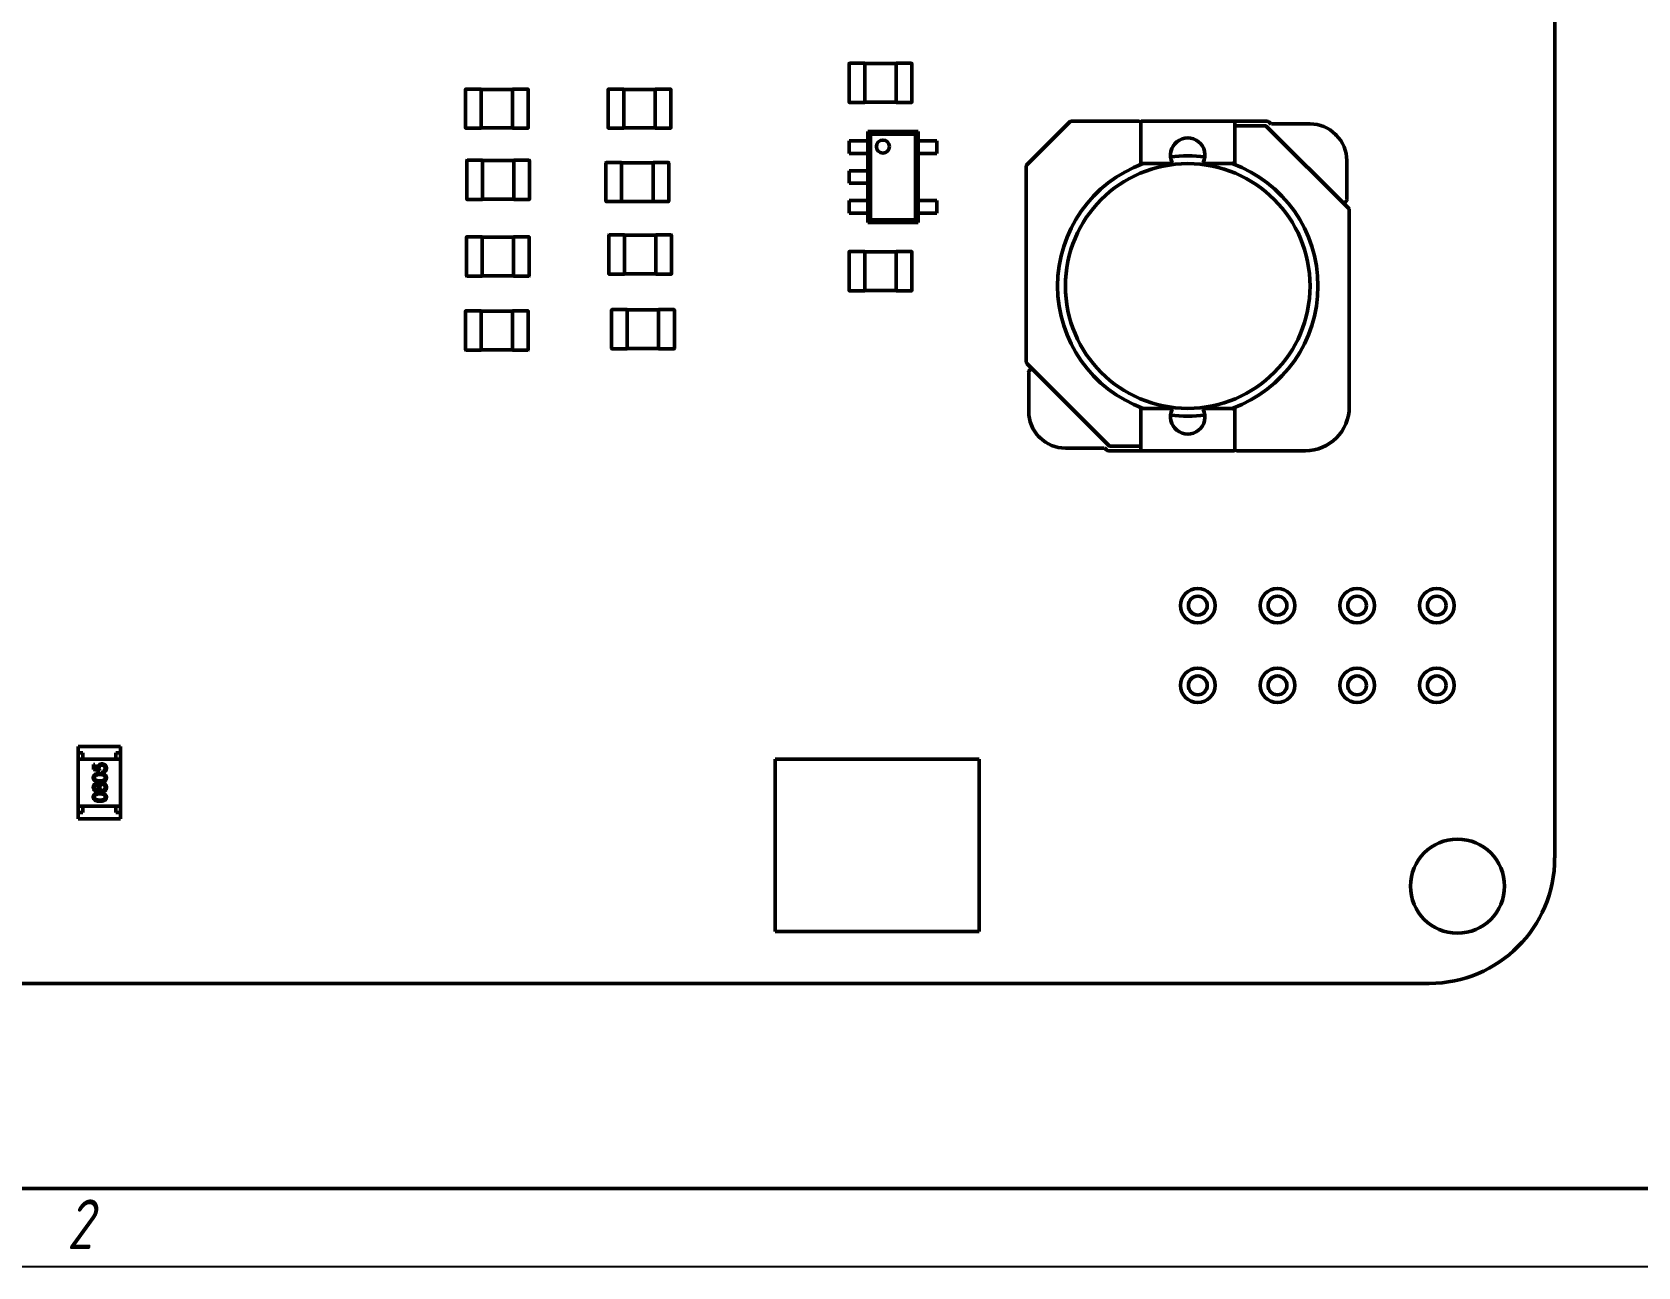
# Model space of a CAD drawing. Header units: millimetres. Extents: x -309 to 752, y -52 to 188.
# Drawn here: x 51.4 to 102.6, y 0 to 39.4 of the extents above; entities that cross this region are included whole.
import ezdxf

# ---------------------------------------------------------------- set-up
doc = ezdxf.new("R2010")
doc.units = ezdxf.units.MM
doc.header["$LTSCALE"] = 0.5
doc.layers.add('Видимый контур (ГОСТ)', color=7, linetype='Continuous', lineweight=50)
doc.layers.add('Кромка (ГОСТ)', color=7, linetype='Continuous', lineweight=50)
doc.styles.add('Альтернативный текст (ГОСТ)', font='', dxfattribs={"width": 0.8})
doc.styles.get('Альтернативный текст (ГОСТ)').set_extended_font_data('Arial', italic=True)

# ---------------------------------------------------------------- blocks, each defined once
blk = doc.blocks.new('Рамки ГОСТ - Рамка')
at = {"layer": 'Кромка (ГОСТ)'}
blk.add_line((20, 5), (415, 5), dxfattribs=at)
at = {"layer": 'Кромка (ГОСТ)', "lineweight": 25}
blk.add_line((420, 0), (0, 0), dxfattribs=at)
at = {"layer": 'Кромка (ГОСТ)', "insert": (104.99, 4.3), "char_height": 3.17, "width": 5.2328, "attachment_point": 1, "style": 'Альтернативный текст (ГОСТ)'}
blk.add_mtext('\\fGOST Common|b0|i1;\\H3.1700;2', dxfattribs=at)

msp = doc.modelspace()

# ---------------------------------------------------------------- linework, layer by layer
at = {"layer": 'Видимый контур (ГОСТ)'}
for p, q in [((99.936, 13.033), (99.936, 52.633)), ((77.436, 38.348), (77.436, 37.118)), ((77.936, 38.358), (77.446, 38.358)), ((77.936, 38.358), (77.936, 38.348)), ((78.936, 38.348), (77.936, 38.348)), ((77.936, 38.348), (77.936, 37.118)), ((78.936, 38.358), (79.426, 38.358)), ((78.936, 38.358), (78.936, 38.348)), ((78.936, 38.348), (78.936, 37.118)), ((79.436, 38.348), (79.436, 37.118)), ((65.206, 37.528), (65.206, 36.298)), ((65.706, 37.538), (65.216, 37.538)), ((65.706, 37.538), (65.706, 37.528)), ((66.706, 37.528), (65.706, 37.528)), ((65.706, 37.528), (65.706, 36.298)), ((66.706, 37.538), (67.196, 37.538)), ((66.706, 37.538), (66.706, 37.528)), ((66.706, 37.528), (66.706, 36.298)), ((67.206, 37.528), (67.206, 36.298)), ((69.756, 37.528), (69.756, 36.298)), ((70.256, 37.538), (69.766, 37.538)), ((70.256, 37.538), (70.256, 37.528)), ((71.256, 37.528), (70.256, 37.528)), ((70.256, 37.528), (70.256, 36.298)), ((71.256, 37.538), (71.746, 37.538)), ((71.256, 37.538), (71.256, 37.528)), ((71.256, 37.528), (71.256, 36.298)), ((71.756, 37.528), (71.756, 36.298)), ((77.446, 37.108), (77.936, 37.108)), ((78.936, 37.118), (77.936, 37.118)), ((77.936, 37.118), (77.936, 37.108)), ((78.936, 37.118), (78.936, 37.108)), ((79.426, 37.108), (78.936, 37.108)), ((83.101, 35.125), (84.471, 36.495)), ((84.507, 36.51), (86.686, 36.51)), ((86.736, 36.5), (86.736, 36.41)), ((86.736, 35.26), (86.736, 36.41)), ((86.746, 36.51), (89.726, 36.51)), ((89.726, 36.51), (90.757, 36.51)), ((89.736, 36.41), (89.736, 36.5)), ((89.736, 36.41), (89.736, 35.26)), ((89.736, 36.36), (89.786, 36.36)), ((89.786, 36.36), (90.715, 36.36)), ((90.736, 36.36), (90.715, 36.36)), ((90.751, 36.345), (90.736, 36.36)), ((90.827, 36.481), (90.892, 36.416)), ((90.892, 36.416), (90.903, 36.428)), ((90.903, 36.428), (92.138, 36.428)), ((65.216, 36.288), (65.706, 36.288)), ((66.706, 36.298), (65.706, 36.298)), ((65.706, 36.298), (65.706, 36.288)), ((66.706, 36.298), (66.706, 36.288)), ((67.196, 36.288), (66.706, 36.288)), ((69.766, 36.288), (70.256, 36.288)), ((71.256, 36.298), (70.256, 36.298)), ((70.256, 36.298), (70.256, 36.288)), ((71.256, 36.298), (71.256, 36.288)), ((71.746, 36.288), (71.256, 36.288)), ((77.645, 35.883), (77.436, 35.883)), ((77.436, 35.483), (77.436, 35.883)), ((77.736, 35.883), (77.645, 35.883)), ((77.742, 35.883), (77.736, 35.883)), ((77.992, 35.883), (77.742, 35.883)), ((78.036, 35.883), (77.992, 35.883)), ((78.036, 35.883), (78.036, 36.183)), ((78.036, 36.183), (79.636, 36.183)), ((78.036, 36.183), (78.117, 36.102)), ((78.036, 35.883), (78.036, 35.483)), ((79.555, 36.102), (78.117, 36.102)), ((78.117, 36.102), (78.117, 33.364)), ((79.636, 36.183), (79.555, 36.102)), ((79.555, 33.364), (79.555, 36.102)), ((79.636, 36.183), (79.636, 35.883)), ((79.636, 35.883), (79.636, 35.483)), ((79.679, 35.883), (79.636, 35.883)), ((79.929, 35.883), (79.679, 35.883)), ((79.936, 35.883), (79.929, 35.883)), ((80.027, 35.883), (79.936, 35.883)), ((80.236, 35.883), (80.027, 35.883)), ((80.236, 35.483), (80.236, 35.883)), ((90.751, 36.345), (93.371, 33.725)), ((92.951, 36.091), (92.97, 36.072)), ((77.645, 35.483), (77.436, 35.483)), ((77.736, 35.483), (77.645, 35.483)), ((77.742, 35.483), (77.736, 35.483)), ((77.992, 35.483), (77.742, 35.483)), ((78.036, 35.483), (77.992, 35.483)), ((78.036, 34.933), (78.036, 35.483)), ((79.636, 35.483), (79.636, 33.983)), ((79.679, 35.483), (79.636, 35.483)), ((79.929, 35.483), (79.679, 35.483)), ((79.936, 35.483), (79.929, 35.483)), ((80.027, 35.483), (79.936, 35.483)), ((80.236, 35.483), (80.027, 35.483)), ((65.246, 35.258), (65.246, 34.028)), ((65.746, 35.268), (65.256, 35.268)), ((65.746, 35.268), (65.746, 35.258)), ((66.746, 35.258), (65.746, 35.258)), ((65.746, 35.258), (65.746, 34.028)), ((66.746, 35.268), (67.236, 35.268)), ((66.746, 35.268), (66.746, 35.258)), ((66.746, 35.258), (66.746, 34.028)), ((67.246, 35.258), (67.246, 34.028)), ((69.686, 35.188), (69.686, 33.958)), ((70.186, 35.198), (69.696, 35.198)), ((70.186, 35.198), (70.186, 35.188)), ((71.186, 35.188), (70.186, 35.188)), ((70.186, 35.188), (70.186, 33.958)), ((71.186, 35.198), (71.676, 35.198)), ((71.186, 35.198), (71.186, 35.188)), ((71.186, 35.188), (71.186, 33.958)), ((71.686, 35.188), (71.686, 33.958)), ((77.645, 34.933), (77.436, 34.933)), ((77.436, 34.533), (77.436, 34.933)), ((77.736, 34.933), (77.645, 34.933)), ((77.742, 34.933), (77.736, 34.933)), ((77.992, 34.933), (77.742, 34.933)), ((78.036, 34.933), (77.992, 34.933)), ((78.036, 34.933), (78.036, 34.533)), ((83.086, 28.831), (83.086, 35.089)), ((86.736, 35.16), (86.736, 35.26)), ((87.724, 35.16), (86.836, 35.16)), ((89.636, 35.16), (88.748, 35.16)), ((89.736, 35.16), (89.736, 35.26)), ((93.307, 35.258), (93.307, 34.024)), ((77.645, 34.533), (77.436, 34.533)), ((77.736, 34.533), (77.645, 34.533)), ((77.742, 34.533), (77.736, 34.533)), ((77.992, 34.533), (77.742, 34.533)), ((78.036, 34.533), (77.992, 34.533)), ((78.036, 33.983), (78.036, 34.533)), ((65.256, 34.018), (65.746, 34.018)), ((66.746, 34.028), (65.746, 34.028)), ((65.746, 34.028), (65.746, 34.018)), ((66.746, 34.028), (66.746, 34.018)), ((67.236, 34.018), (66.746, 34.018)), ((69.696, 33.948), (70.186, 33.948)), ((71.186, 33.958), (70.186, 33.958)), ((70.186, 33.958), (70.186, 33.948)), ((71.186, 33.958), (71.186, 33.948)), ((71.676, 33.948), (71.186, 33.948)), ((77.645, 33.983), (77.436, 33.983)), ((77.436, 33.583), (77.436, 33.983)), ((77.736, 33.983), (77.645, 33.983)), ((77.742, 33.983), (77.736, 33.983)), ((77.992, 33.983), (77.742, 33.983)), ((78.036, 33.983), (77.992, 33.983)), ((78.036, 33.983), (78.036, 33.583)), ((79.636, 33.983), (79.636, 33.583)), ((79.679, 33.983), (79.636, 33.983)), ((79.929, 33.983), (79.679, 33.983)), ((79.936, 33.983), (79.929, 33.983)), ((80.027, 33.983), (79.936, 33.983)), ((80.236, 33.983), (80.027, 33.983)), ((80.236, 33.583), (80.236, 33.983)), ((93.31, 33.984), (93.218, 33.892)), ((93.307, 34.024), (93.296, 34.012)), ((93.296, 34.012), (93.31, 33.998)), ((77.645, 33.583), (77.436, 33.583)), ((77.736, 33.583), (77.645, 33.583)), ((77.742, 33.583), (77.736, 33.583)), ((77.992, 33.583), (77.742, 33.583)), ((78.036, 33.583), (77.992, 33.583)), ((78.036, 33.283), (78.036, 33.583)), ((78.117, 33.364), (78.036, 33.283)), ((79.636, 33.283), (78.036, 33.283)), ((78.117, 33.364), (79.555, 33.364)), ((79.555, 33.364), (79.636, 33.283)), ((79.636, 33.583), (79.636, 33.283)), ((79.679, 33.583), (79.636, 33.583)), ((79.929, 33.583), (79.679, 33.583)), ((79.936, 33.583), (79.929, 33.583)), ((80.027, 33.583), (79.936, 33.583)), ((80.236, 33.583), (80.027, 33.583)), ((93.386, 33.689), (93.386, 27.41)), ((65.236, 32.818), (65.236, 31.588)), ((65.736, 32.828), (65.246, 32.828)), ((65.736, 32.828), (65.736, 32.818)), ((66.736, 32.818), (65.736, 32.818)), ((65.736, 32.818), (65.736, 31.588)), ((66.736, 32.828), (67.226, 32.828)), ((66.736, 32.828), (66.736, 32.818)), ((66.736, 32.818), (66.736, 31.588)), ((67.236, 32.818), (67.236, 31.588)), ((69.776, 32.878), (69.776, 31.648)), ((70.276, 32.888), (69.786, 32.888)), ((70.276, 32.888), (70.276, 32.878)), ((71.276, 32.878), (70.276, 32.878)), ((70.276, 32.878), (70.276, 31.648)), ((71.276, 32.888), (71.766, 32.888)), ((71.276, 32.888), (71.276, 32.878)), ((71.276, 32.878), (71.276, 31.648)), ((71.776, 32.878), (71.776, 31.648)), ((77.436, 31.118), (77.436, 32.348)), ((77.446, 32.358), (77.936, 32.358)), ((77.936, 32.348), (77.936, 32.358)), ((77.936, 31.118), (77.936, 32.348)), ((77.936, 32.348), (78.936, 32.348)), ((78.936, 32.348), (78.936, 32.358)), ((79.426, 32.358), (78.936, 32.358)), ((78.936, 31.118), (78.936, 32.348)), ((79.436, 31.118), (79.436, 32.348)), ((65.246, 31.578), (65.736, 31.578)), ((66.736, 31.588), (65.736, 31.588)), ((65.736, 31.588), (65.736, 31.578)), ((66.736, 31.588), (66.736, 31.578)), ((67.226, 31.578), (66.736, 31.578)), ((69.786, 31.638), (70.276, 31.638)), ((71.276, 31.648), (70.276, 31.648)), ((70.276, 31.648), (70.276, 31.638)), ((71.276, 31.648), (71.276, 31.638)), ((71.766, 31.638), (71.276, 31.638)), ((77.936, 31.108), (77.446, 31.108)), ((77.936, 31.108), (77.936, 31.118)), ((77.936, 31.118), (78.936, 31.118)), ((78.936, 31.108), (78.936, 31.118)), ((78.936, 31.108), (79.426, 31.108)), ((65.206, 30.458), (65.206, 29.228)), ((65.706, 30.468), (65.216, 30.468)), ((65.706, 30.468), (65.706, 30.458)), ((66.706, 30.458), (65.706, 30.458)), ((65.706, 30.458), (65.706, 29.228)), ((66.706, 30.468), (67.196, 30.468)), ((66.706, 30.468), (66.706, 30.458)), ((66.706, 30.458), (66.706, 29.228)), ((67.206, 30.458), (67.206, 29.228)), ((69.866, 30.498), (69.866, 29.268)), ((70.366, 30.508), (69.876, 30.508)), ((70.366, 30.508), (70.366, 30.498)), ((71.366, 30.498), (70.366, 30.498)), ((70.366, 30.498), (70.366, 29.268)), ((71.366, 30.508), (71.856, 30.508)), ((71.366, 30.508), (71.366, 30.498)), ((71.366, 30.498), (71.366, 29.268)), ((71.866, 30.498), (71.866, 29.268)), ((65.216, 29.218), (65.706, 29.218)), ((66.706, 29.228), (65.706, 29.228)), ((65.706, 29.228), (65.706, 29.218)), ((66.706, 29.228), (66.706, 29.218)), ((67.196, 29.218), (66.706, 29.218)), ((69.876, 29.258), (70.366, 29.258)), ((71.366, 29.268), (70.366, 29.268)), ((70.366, 29.268), (70.366, 29.258)), ((71.366, 29.268), (71.366, 29.258)), ((71.856, 29.258), (71.366, 29.258)), ((85.721, 26.175), (83.101, 28.795)), ((83.162, 28.536), (83.254, 28.628)), ((83.176, 28.507), (83.162, 28.522)), ((83.165, 28.496), (83.176, 28.507)), ((83.165, 27.261), (83.165, 28.496)), ((86.736, 27.36), (86.736, 27.26)), ((86.736, 26.11), (86.736, 27.26)), ((86.836, 27.36), (87.724, 27.36)), ((88.748, 27.36), (89.636, 27.36)), ((89.736, 27.36), (89.736, 27.26)), ((89.736, 27.26), (89.736, 26.11)), ((83.521, 26.429), (83.502, 26.448)), ((85.721, 26.175), (85.736, 26.16)), ((85.736, 26.16), (85.732, 26.15)), ((85.736, 26.16), (85.757, 26.16)), ((85.757, 26.16), (86.686, 26.16)), ((86.736, 26.16), (86.686, 26.16)), ((85.569, 26.092), (84.334, 26.092)), ((85.58, 26.103), (85.569, 26.092)), ((85.645, 26.039), (85.58, 26.103)), ((86.746, 26.01), (85.715, 26.01)), ((86.736, 26.11), (86.736, 26.02)), ((89.726, 26.01), (86.746, 26.01)), ((89.736, 26.02), (89.736, 26.11)), ((91.986, 26.01), (89.786, 26.01)), ((54.211, 16.583), (52.861, 16.583)), ((52.861, 16.583), (52.861, 16.383)), ((54.211, 16.583), (54.211, 16.383)), ((52.861, 16.383), (52.861, 16.183)), ((53.011, 16.383), (52.861, 16.383)), ((52.861, 16.183), (54.211, 16.183)), ((52.861, 16.183), (52.861, 14.683)), ((53.011, 16.183), (53.011, 16.383)), ((54.061, 16.183), (53.011, 16.183)), ((53.349, 15.85), (53.349, 16.015)), ((53.349, 16.015), (53.39, 16.015)), ((53.39, 16.015), (53.39, 15.878)), ((53.39, 15.878), (53.495, 15.857)), ((54.061, 16.383), (54.061, 16.183)), ((54.211, 16.383), (54.061, 16.383)), ((54.211, 16.183), (54.211, 16.383)), ((54.211, 16.183), (54.211, 14.683)), ((75.086, 16.183), (81.586, 16.183)), ((75.086, 10.683), (75.086, 16.183)), ((81.586, 16.183), (81.586, 10.683)), ((53.549, 15.809), (53.349, 15.85)), ((53.646, 15.768), (53.646, 15.804)), ((52.861, 14.683), (52.861, 14.483)), ((52.861, 14.683), (54.211, 14.683)), ((52.861, 14.283), (52.861, 14.483)), ((52.861, 14.483), (53.011, 14.483)), ((54.061, 14.683), (53.011, 14.683)), ((53.011, 14.483), (53.011, 14.683)), ((54.061, 14.683), (54.061, 14.483)), ((54.061, 14.483), (54.211, 14.483)), ((54.211, 14.483), (54.211, 14.683)), ((54.211, 14.283), (54.211, 14.483)), ((54.211, 14.283), (52.861, 14.283)), ((81.586, 10.683), (75.086, 10.683)), ((25.136, 9.033), (95.936, 9.033))]:
    msp.add_line(p, q, dxfattribs=at)
for centre, radius in [((78.516, 35.703), 0.208), ((88.236, 31.26), 3.9), ((88.556, 21.073), 0.55), ((91.096, 21.073), 0.55), ((93.636, 21.073), 0.55), ((96.176, 21.073), 0.55), ((88.556, 21.073), 0.3), ((91.096, 21.073), 0.3), ((93.636, 21.073), 0.3), ((96.176, 21.073), 0.3), ((88.556, 18.533), 0.55), ((91.096, 18.533), 0.55), ((93.636, 18.533), 0.55), ((96.176, 18.533), 0.55), ((88.556, 18.533), 0.3), ((91.096, 18.533), 0.3), ((93.636, 18.533), 0.3), ((96.176, 18.533), 0.3), ((96.836, 12.133), 1.5)]:
    msp.add_circle(centre, radius, dxfattribs=at)
for centre, radius, start, end in [((77.446, 38.348), 0.01, 90, 180), ((79.426, 38.348), 0.01, 0, 90), ((65.216, 37.528), 0.01, 90, 180), ((67.196, 37.528), 0.01, 0, 90), ((69.766, 37.528), 0.01, 90, 180), ((71.746, 37.528), 0.01, 0, 90), ((77.446, 37.118), 0.01, 180, 270), ((79.426, 37.118), 0.01, 270, 0), ((84.507, 36.46), 0.05, 90, 135), ((86.686, 36.46), 0.05, 0, 90), ((86.746, 36.5), 0.01, 90, 180), ((89.726, 36.5), 0.01, 0, 90), ((89.786, 36.31), 0.05, 90, 180), ((90.715, 36.31), 0.05, 45, 90), ((90.757, 36.41), 0.1, 45, 90), ((92.138, 35.278), 1.15, 45, 90), ((65.216, 36.298), 0.01, 180, 270), ((67.196, 36.298), 0.01, 270, 0), ((69.766, 36.298), 0.01, 180, 270), ((71.746, 36.298), 0.01, 270, 0), ((88.236, 35.43), 0.55, 333.9856, 206.0144), ((92.157, 35.258), 1.15, 0, 45), ((88.236, 31.26), 4.15, 82.4243, 97.5757), ((65.256, 35.258), 0.01, 90, 180), ((67.236, 35.258), 0.01, 0, 90), ((69.696, 35.188), 0.01, 90, 180), ((71.676, 35.188), 0.01, 0, 90), ((83.136, 35.089), 0.05, 135, 180), ((88.236, 31.26), 4.15, 109.9889, 250.0111), ((86.836, 35.26), 0.1, 180, 270), ((88.236, 31.26), 4.15, 109.9409, 109.9889), ((87.724, 35.18), 0.02, 270, 26.0144), ((88.748, 35.18), 0.02, 153.9856, 270), ((89.636, 35.26), 0.1, 270, 0), ((88.236, 31.26), 4.15, 70.0111, 70.0591), ((88.236, 31.26), 4.15, 289.9889, 70.0111), ((65.256, 34.028), 0.01, 180, 270), ((67.236, 34.028), 0.01, 270, 0), ((69.696, 33.958), 0.01, 180, 270), ((71.676, 33.958), 0.01, 270, 0), ((93.303, 33.991), 0.01, 315, 45), ((93.336, 33.689), 0.05, 0, 45), ((65.246, 32.818), 0.01, 90, 180), ((67.226, 32.818), 0.01, 0, 90), ((69.786, 32.878), 0.01, 90, 180), ((71.766, 32.878), 0.01, 0, 90), ((77.446, 32.348), 0.01, 90, 180), ((79.426, 32.348), 0.01, 0, 90), ((65.246, 31.588), 0.01, 180, 270), ((67.226, 31.588), 0.01, 270, 0), ((69.786, 31.648), 0.01, 180, 270), ((71.766, 31.648), 0.01, 270, 0), ((77.446, 31.118), 0.01, 180, 270), ((79.426, 31.118), 0.01, 270, 0), ((65.216, 30.458), 0.01, 90, 180), ((67.196, 30.458), 0.01, 0, 90), ((69.876, 30.498), 0.01, 90, 180), ((71.856, 30.498), 0.01, 0, 90), ((65.216, 29.228), 0.01, 180, 270), ((67.196, 29.228), 0.01, 270, 0), ((69.876, 29.268), 0.01, 180, 270), ((71.856, 29.268), 0.01, 270, 0), ((83.136, 28.831), 0.05, 180, 225), ((83.169, 28.529), 0.01, 135, 225), ((83.261, 28.621), 0.01, 45, 135), ((84.315, 27.261), 1.15, 180, 225), ((86.836, 27.26), 0.1, 90, 180), ((88.236, 31.26), 4.15, 250.0111, 250.0591), ((88.236, 27.09), 0.55, 153.9856, 26.0144), ((88.236, 31.26), 4.15, 262.4243, 277.5757), ((87.724, 27.34), 0.02, 333.9856, 90), ((88.748, 27.34), 0.02, 90, 206.0144), ((89.636, 27.26), 0.1, 0, 90), ((88.236, 31.26), 4.15, 289.9409, 289.9889), ((91.986, 27.41), 1.4, 270, 0), ((84.334, 27.242), 1.15, 225, 270), ((85.757, 26.21), 0.05, 225, 270), ((86.686, 26.21), 0.05, 270, 0), ((85.715, 26.11), 0.1, 225, 270), ((86.746, 26.02), 0.01, 180, 270), ((89.726, 26.02), 0.01, 270, 0), ((89.786, 26.06), 0.05, 180, 270), ((95.934, 13.034), 4.001, 270.0209, 359.9791)]:
    msp.add_arc(centre, radius, start, end, dxfattribs=at)
for centre, major_axis, ratio, start_param, end_param in [((86.686, 35.163), (0.0498, -0.0338), 0.003871, 1.469624, 1.574016), ((89.787, 35.163), (0.0419, 0.0284), 0.019955, 1.570186, 1.69438), ((86.685, 27.357), (0.0419, 0.0284), 0.019955, 4.711778, 4.835972), ((89.787, 27.357), (0.0419, -0.0284), 0.019955, 4.588806, 4.712999)]:
    msp.add_ellipse(centre, major_axis=major_axis, ratio=ratio, start_param=start_param, end_param=end_param, dxfattribs=at)
for points, weights in [([(90.736, 36.36), (90.736, 36.36), (90.738, 36.364), (90.74, 36.37)], [1, 0.804737853975, 0.804737853975, 1]), ([(93.218, 33.892), (93.214, 33.888), (93.208, 33.888), (93.204, 33.892)], [1, 0.804737853854, 0.804737853854, 1])]:
    msp.add_rational_spline(points, weights, degree=3, dxfattribs=at)
for points, knots in [([(86.691, 35.16), (86.719, 35.16), (86.75, 35.16), (86.787, 35.16), (86.801, 35.16), (86.812, 35.16), (86.814, 35.16), (86.817, 35.16), (86.817, 35.16), (86.817, 35.16)], [0.01548542, 0.01548542, 0.01548542, 0.01548542, 0.02348574, 0.02348574, 0.0273145, 0.0273145, 0.02827294, 0.02827294, 0.02899323, 0.02899323, 0.02899323, 0.02899323]), ([(89.655, 35.16), (89.655, 35.16), (89.655, 35.16), (89.656, 35.16), (89.658, 35.16), (89.664, 35.16), (89.673, 35.16), (89.709, 35.16), (89.747, 35.16), (89.781, 35.16)], [0.02904879, 0.02904879, 0.02904879, 0.02904879, 0.02962964, 0.02962964, 0.03033921, 0.03033921, 0.03280091, 0.03280091, 0.04260702, 0.04260702, 0.04260702, 0.04260702]), ([(86.817, 27.36), (86.817, 27.36), (86.817, 27.36), (86.815, 27.36), (86.814, 27.36), (86.808, 27.36), (86.799, 27.36), (86.763, 27.36), (86.725, 27.36), (86.691, 27.36)], [0.02904879, 0.02904879, 0.02904879, 0.02904879, 0.02962964, 0.02962964, 0.03033921, 0.03033921, 0.03280091, 0.03280091, 0.04260702, 0.04260702, 0.04260702, 0.04260702]), ([(89.781, 27.36), (89.747, 27.36), (89.709, 27.36), (89.673, 27.36), (89.664, 27.36), (89.658, 27.36), (89.656, 27.36), (89.655, 27.36), (89.655, 27.36), (89.655, 27.36)], [0.01549057, 0.01549057, 0.01549057, 0.01549057, 0.02529668, 0.02529668, 0.02775838, 0.02775838, 0.02846795, 0.02846795, 0.02904879, 0.02904879, 0.02904879, 0.02904879]), ([(53.487, 15.904), (53.487, 15.909), (53.487, 15.917), (53.489, 15.93), (53.492, 15.942), (53.496, 15.954), (53.501, 15.965), (53.508, 15.976), (53.515, 15.985), (53.524, 15.994), (53.533, 16.003), (53.543, 16.01), (53.554, 16.016), (53.566, 16.021), (53.578, 16.025), (53.591, 16.028), (53.604, 16.03), (53.613, 16.03), (53.618, 16.03)], [0, 0, 0, 0, 0.065808, 0.129394, 0.190894, 0.251281, 0.310815, 0.370371, 0.430768, 0.492881, 0.555104, 0.616067, 0.677256, 0.73826, 0.800762, 0.864778, 0.931045, 1, 1, 1, 1]), ([(53.495, 15.857), (53.494, 15.861), (53.491, 15.869), (53.489, 15.881), (53.487, 15.893), (53.487, 15.9), (53.487, 15.904)], [0, 0, 0, 0, 0.275068, 0.532901, 0.773973, 1, 1, 1, 1]), ([(53.616, 15.994), (53.613, 15.994), (53.607, 15.994), (53.598, 15.993), (53.589, 15.991), (53.581, 15.988), (53.573, 15.984), (53.566, 15.979), (53.559, 15.974), (53.552, 15.968), (53.547, 15.961), (53.542, 15.954), (53.538, 15.946), (53.534, 15.937), (53.531, 15.928), (53.529, 15.918), (53.528, 15.908), (53.528, 15.901), (53.528, 15.898)], [0, 0, 0, 0, 0.065351, 0.127916, 0.18836, 0.247216, 0.30563, 0.36377, 0.422661, 0.482687, 0.5433, 0.604118, 0.664965, 0.727413, 0.791468, 0.858055, 0.927037, 1, 1, 1, 1]), ([(53.528, 15.898), (53.528, 15.891), (53.528, 15.877), (53.538, 15.837), (53.545, 15.818), (53.549, 15.809)], [0, 0, 0, 0, 0.001976248, 0.001976248, 0.003940074, 0.003940074, 0.003940074, 0.003940074]), ([(53.718, 15.892), (53.718, 15.896), (53.718, 15.903), (53.716, 15.913), (53.714, 15.922), (53.711, 15.931), (53.707, 15.94), (53.702, 15.949), (53.696, 15.957), (53.689, 15.964), (53.682, 15.971), (53.674, 15.977), (53.665, 15.982), (53.656, 15.987), (53.647, 15.99), (53.637, 15.992), (53.627, 15.994), (53.62, 15.994), (53.616, 15.994)], [0, 0, 0, 0, 0.064207, 0.126425, 0.18768, 0.248216, 0.308305, 0.369661, 0.431699, 0.495947, 0.559758, 0.622295, 0.683911, 0.745092, 0.80674, 0.869087, 0.93329, 1, 1, 1, 1]), ([(53.618, 16.03), (53.621, 16.03), (53.628, 16.03), (53.637, 16.029), (53.647, 16.027), (53.656, 16.025), (53.665, 16.023), (53.674, 16.02), (53.682, 16.016), (53.691, 16.012), (53.699, 16.007), (53.706, 16.002), (53.713, 15.996), (53.72, 15.99), (53.726, 15.984), (53.731, 15.977), (53.737, 15.97), (53.741, 15.962), (53.745, 15.954), (53.749, 15.946), (53.752, 15.938), (53.755, 15.929), (53.756, 15.92), (53.758, 15.91), (53.759, 15.9), (53.759, 15.894), (53.759, 15.89)], [0, 0, 0, 0, 0.044014, 0.087434, 0.130118, 0.172554, 0.214555, 0.256298, 0.298438, 0.340849, 0.382715, 0.423924, 0.464246, 0.504074, 0.543862, 0.583567, 0.623094, 0.663229, 0.703551, 0.743938, 0.784541, 0.82575, 0.867757, 0.910745, 0.954914, 1, 1, 1, 1]), ([(53.646, 15.804), (53.65, 15.805), (53.657, 15.807), (53.667, 15.811), (53.677, 15.815), (53.685, 15.821), (53.692, 15.827), (53.698, 15.834), (53.704, 15.843), (53.709, 15.852), (53.713, 15.862), (53.716, 15.872), (53.718, 15.882), (53.718, 15.889), (53.718, 15.892)], [0, 0, 0, 0, 0.094687, 0.181994, 0.264377, 0.34218, 0.418618, 0.496509, 0.577369, 0.661511, 0.746733, 0.831258, 0.915206, 1, 1, 1, 1]), ([(53.759, 15.89), (53.759, 15.886), (53.759, 15.879), (53.757, 15.867), (53.755, 15.856), (53.751, 15.846), (53.747, 15.835), (53.741, 15.826), (53.735, 15.817), (53.728, 15.808), (53.719, 15.8), (53.711, 15.793), (53.701, 15.787), (53.691, 15.781), (53.681, 15.777), (53.67, 15.773), (53.658, 15.77), (53.65, 15.769), (53.646, 15.768)], [0, 0, 0, 0, 0.065421, 0.128708, 0.190236, 0.250724, 0.310637, 0.370766, 0.431615, 0.493523, 0.555883, 0.617342, 0.678668, 0.740711, 0.802985, 0.866803, 0.932347, 1, 1, 1, 1]), ([(53.338, 15.589), (53.338, 15.592), (53.338, 15.599), (53.34, 15.608), (53.341, 15.617), (53.344, 15.626), (53.347, 15.635), (53.351, 15.643), (53.355, 15.652), (53.361, 15.66), (53.367, 15.667), (53.373, 15.674), (53.381, 15.681), (53.389, 15.688), (53.398, 15.694), (53.407, 15.699), (53.417, 15.704), (53.428, 15.709), (53.44, 15.714), (53.453, 15.717), (53.466, 15.72), (53.481, 15.723), (53.497, 15.725), (53.513, 15.726), (53.531, 15.727), (53.543, 15.727), (53.549, 15.727)], [0, 0, 0, 0, 0.033788, 0.067194, 0.099862, 0.132567, 0.165151, 0.197913, 0.231319, 0.265083, 0.299255, 0.334399, 0.369943, 0.406284, 0.444064, 0.482998, 0.523354, 0.565537, 0.609613, 0.656391, 0.705885, 0.758325, 0.813832, 0.872795, 0.934722, 1, 1, 1, 1]), ([(53.549, 15.456), (53.542, 15.456), (53.53, 15.456), (53.512, 15.456), (53.495, 15.458), (53.479, 15.46), (53.464, 15.462), (53.45, 15.465), (53.438, 15.468), (53.426, 15.472), (53.416, 15.477), (53.406, 15.482), (53.397, 15.487), (53.388, 15.493), (53.38, 15.499), (53.373, 15.505), (53.367, 15.513), (53.361, 15.52), (53.355, 15.528), (53.351, 15.536), (53.347, 15.544), (53.344, 15.553), (53.341, 15.562), (53.34, 15.571), (53.338, 15.58), (53.338, 15.586), (53.338, 15.589)], [0, 0, 0, 0, 0.068595, 0.133246, 0.194313, 0.251279, 0.304513, 0.354235, 0.400481, 0.443411, 0.484015, 0.523252, 0.561042, 0.5979, 0.633518, 0.668314, 0.702496, 0.736685, 0.770293, 0.803437, 0.835913, 0.86846, 0.900847, 0.933467, 0.966258, 1, 1, 1, 1]), ([(53.338, 15.286), (53.338, 15.291), (53.339, 15.301), (53.342, 15.315), (53.346, 15.33), (53.352, 15.343), (53.36, 15.355), (53.369, 15.367), (53.379, 15.376), (53.391, 15.384), (53.403, 15.391), (53.416, 15.396), (53.429, 15.399), (53.438, 15.399), (53.442, 15.399)], [0, 0, 0, 0, 0.08941, 0.176306, 0.262626, 0.349446, 0.435498, 0.518928, 0.601355, 0.684256, 0.765807, 0.844877, 0.92228, 1, 1, 1, 1]), ([(53.549, 15.691), (53.544, 15.691), (53.534, 15.691), (53.521, 15.691), (53.508, 15.69), (53.495, 15.688), (53.483, 15.686), (53.472, 15.684), (53.462, 15.681), (53.452, 15.678), (53.443, 15.675), (53.434, 15.671), (53.427, 15.667), (53.419, 15.662), (53.413, 15.657), (53.407, 15.652), (53.401, 15.647), (53.395, 15.639), (53.389, 15.629), (53.383, 15.617), (53.38, 15.604), (53.38, 15.595), (53.379, 15.59)], [0, 0, 0, 0, 0.065681, 0.128486, 0.188175, 0.245106, 0.299448, 0.350823, 0.399942, 0.446672, 0.491255, 0.533376, 0.573853, 0.612526, 0.649597, 0.685532, 0.720106, 0.753838, 0.818925, 0.880493, 0.940311, 1, 1, 1, 1]), ([(53.379, 15.59), (53.38, 15.586), (53.38, 15.577), (53.383, 15.564), (53.389, 15.552), (53.395, 15.542), (53.401, 15.534), (53.406, 15.529), (53.412, 15.524), (53.418, 15.519), (53.425, 15.515), (53.432, 15.511), (53.44, 15.507), (53.448, 15.504), (53.457, 15.501), (53.467, 15.498), (53.478, 15.496), (53.491, 15.494), (53.504, 15.493), (53.518, 15.492), (53.533, 15.491), (53.543, 15.491), (53.549, 15.491)], [0, 0, 0, 0, 0.060387, 0.120883, 0.182755, 0.247811, 0.281299, 0.315088, 0.349702, 0.384857, 0.420966, 0.458511, 0.497175, 0.537602, 0.580503, 0.627468, 0.678388, 0.733983, 0.793747, 0.857714, 0.926698, 1, 1, 1, 1]), ([(53.441, 15.363), (53.439, 15.363), (53.435, 15.363), (53.429, 15.362), (53.424, 15.36), (53.419, 15.358), (53.413, 15.355), (53.408, 15.352), (53.403, 15.348), (53.399, 15.343), (53.394, 15.338), (53.39, 15.332), (53.387, 15.325), (53.384, 15.318), (53.382, 15.31), (53.38, 15.302), (53.38, 15.293), (53.379, 15.287), (53.379, 15.284)], [0, 0, 0, 0, 0.050902, 0.101034, 0.151084, 0.203062, 0.256248, 0.310847, 0.368769, 0.430015, 0.49252, 0.556049, 0.621996, 0.690192, 0.761385, 0.836356, 0.915487, 1, 1, 1, 1]), ([(53.508, 15.285), (53.507, 15.288), (53.507, 15.295), (53.505, 15.305), (53.503, 15.315), (53.499, 15.324), (53.494, 15.333), (53.488, 15.341), (53.481, 15.347), (53.473, 15.353), (53.465, 15.357), (53.457, 15.361), (53.449, 15.363), (53.443, 15.363), (53.441, 15.363)], [0, 0, 0, 0, 0.08969, 0.178494, 0.266838, 0.356558, 0.445334, 0.530806, 0.614076, 0.697707, 0.779142, 0.855354, 0.928557, 1, 1, 1, 1]), ([(53.442, 15.399), (53.446, 15.399), (53.455, 15.399), (53.467, 15.396), (53.479, 15.391), (53.49, 15.385), (53.5, 15.377), (53.51, 15.367), (53.518, 15.356), (53.523, 15.347), (53.526, 15.342)], [0, 0, 0, 0, 0.121904, 0.239413, 0.35541, 0.472091, 0.592859, 0.718703, 0.854892, 1, 1, 1, 1]), ([(53.526, 15.342), (53.527, 15.346), (53.531, 15.352), (53.536, 15.361), (53.542, 15.369), (53.547, 15.377), (53.553, 15.384), (53.56, 15.391), (53.566, 15.396), (53.572, 15.401), (53.579, 15.406), (53.586, 15.409), (53.593, 15.413), (53.6, 15.415), (53.608, 15.417), (53.616, 15.419), (53.624, 15.419), (53.629, 15.42), (53.632, 15.42)], [0, 0, 0, 0, 0.079525, 0.1551, 0.22722, 0.295911, 0.362056, 0.42552, 0.485813, 0.544495, 0.60146, 0.657841, 0.713974, 0.769468, 0.82613, 0.882885, 0.940701, 1, 1, 1, 1]), ([(53.549, 15.727), (53.555, 15.727), (53.567, 15.727), (53.584, 15.726), (53.601, 15.725), (53.616, 15.723), (53.631, 15.72), (53.644, 15.717), (53.657, 15.714), (53.669, 15.71), (53.679, 15.705), (53.69, 15.7), (53.699, 15.694), (53.708, 15.688), (53.716, 15.682), (53.723, 15.675), (53.73, 15.667), (53.736, 15.66), (53.741, 15.652), (53.746, 15.643), (53.75, 15.635), (53.753, 15.626), (53.756, 15.617), (53.757, 15.608), (53.759, 15.599), (53.759, 15.592), (53.759, 15.589)], [0, 0, 0, 0, 0.065063, 0.126773, 0.185516, 0.240765, 0.29298, 0.34225, 0.388919, 0.432776, 0.474628, 0.514775, 0.553606, 0.591426, 0.628028, 0.663804, 0.698984, 0.733591, 0.767628, 0.801208, 0.834264, 0.866981, 0.89972, 0.932702, 0.966176, 1, 1, 1, 1]), ([(53.649, 15.676), (53.646, 15.678), (53.638, 15.68), (53.627, 15.683), (53.615, 15.686), (53.603, 15.688), (53.59, 15.689), (53.577, 15.691), (53.563, 15.691), (53.553, 15.691), (53.549, 15.691)], [0, 0, 0, 0, 0.110588, 0.224542, 0.342503, 0.464324, 0.590756, 0.722227, 0.858843, 1, 1, 1, 1]), ([(53.549, 15.491), (53.554, 15.491), (53.564, 15.491), (53.579, 15.492), (53.593, 15.493), (53.606, 15.494), (53.618, 15.496), (53.63, 15.498), (53.64, 15.501), (53.649, 15.504), (53.657, 15.507), (53.665, 15.51), (53.672, 15.514), (53.679, 15.519), (53.685, 15.523), (53.691, 15.529), (53.696, 15.534), (53.702, 15.542), (53.708, 15.552), (53.714, 15.564), (53.717, 15.577), (53.718, 15.586), (53.718, 15.59)], [0, 0, 0, 0, 0.072951, 0.141584, 0.205926, 0.265301, 0.320597, 0.371817, 0.41879, 0.461699, 0.502134, 0.540804, 0.578181, 0.614297, 0.649678, 0.684299, 0.718359, 0.752081, 0.817652, 0.879722, 0.939966, 1, 1, 1, 1]), ([(53.759, 15.589), (53.759, 15.586), (53.759, 15.58), (53.758, 15.571), (53.756, 15.562), (53.753, 15.553), (53.75, 15.544), (53.746, 15.536), (53.742, 15.528), (53.737, 15.52), (53.731, 15.513), (53.725, 15.506), (53.717, 15.499), (53.709, 15.493), (53.701, 15.487), (53.692, 15.482), (53.682, 15.477), (53.671, 15.473), (53.659, 15.468), (53.647, 15.465), (53.633, 15.462), (53.618, 15.46), (53.602, 15.458), (53.586, 15.456), (53.567, 15.456), (53.555, 15.456), (53.549, 15.456)], [0, 0, 0, 0, 0.033787, 0.066622, 0.099285, 0.131361, 0.163585, 0.196104, 0.228902, 0.262158, 0.295991, 0.330218, 0.36506, 0.400951, 0.43762, 0.475708, 0.515381, 0.556414, 0.599765, 0.646424, 0.696431, 0.749782, 0.806573, 0.867436, 0.931887, 1, 1, 1, 1]), ([(53.633, 15.384), (53.63, 15.384), (53.625, 15.383), (53.617, 15.382), (53.609, 15.38), (53.601, 15.377), (53.594, 15.373), (53.587, 15.368), (53.581, 15.362), (53.574, 15.355), (53.568, 15.348), (53.563, 15.34), (53.558, 15.332), (53.555, 15.323), (53.552, 15.315), (53.55, 15.305), (53.549, 15.296), (53.549, 15.289), (53.549, 15.286)], [0, 0, 0, 0, 0.057339, 0.113063, 0.169181, 0.225775, 0.283826, 0.343454, 0.405907, 0.471392, 0.538003, 0.603064, 0.667602, 0.732225, 0.797005, 0.863048, 0.930357, 1, 1, 1, 1]), ([(53.632, 15.42), (53.636, 15.42), (53.644, 15.419), (53.655, 15.418), (53.666, 15.416), (53.676, 15.412), (53.687, 15.408), (53.696, 15.403), (53.706, 15.397), (53.712, 15.392), (53.715, 15.389)], [0, 0, 0, 0, 0.128158, 0.253673, 0.377325, 0.499385, 0.622918, 0.745839, 0.871395, 1, 1, 1, 1]), ([(53.718, 15.284), (53.718, 15.287), (53.718, 15.295), (53.716, 15.305), (53.714, 15.315), (53.712, 15.325), (53.708, 15.334), (53.704, 15.342), (53.698, 15.35), (53.692, 15.357), (53.686, 15.363), (53.679, 15.368), (53.672, 15.373), (53.665, 15.377), (53.657, 15.38), (53.649, 15.382), (53.641, 15.384), (53.636, 15.384), (53.633, 15.384)], [0, 0, 0, 0, 0.076559, 0.149161, 0.218827, 0.285567, 0.350313, 0.414125, 0.477179, 0.540368, 0.602202, 0.662034, 0.719934, 0.775907, 0.831115, 0.886667, 0.942552, 1, 1, 1, 1]), ([(53.718, 15.59), (53.718, 15.595), (53.717, 15.604), (53.714, 15.617), (53.708, 15.629), (53.702, 15.639), (53.696, 15.647), (53.691, 15.652), (53.685, 15.657), (53.679, 15.662), (53.672, 15.666), (53.665, 15.67), (53.657, 15.673), (53.652, 15.675), (53.649, 15.676)], [0, 0, 0, 0, 0.112813, 0.225394, 0.339595, 0.459675, 0.521735, 0.583926, 0.648174, 0.713881, 0.781004, 0.851451, 0.924051, 1, 1, 1, 1]), ([(53.715, 15.389), (53.718, 15.386), (53.725, 15.38), (53.734, 15.369), (53.742, 15.357), (53.748, 15.344), (53.753, 15.33), (53.756, 15.316), (53.758, 15.3), (53.759, 15.289), (53.759, 15.283)], [0, 0, 0, 0, 0.119283, 0.237093, 0.354796, 0.474576, 0.59746, 0.724926, 0.858883, 1, 1, 1, 1]), ([(53.441, 15.168), (53.437, 15.169), (53.428, 15.169), (53.415, 15.172), (53.403, 15.177), (53.391, 15.184), (53.379, 15.192), (53.369, 15.202), (53.36, 15.214), (53.352, 15.226), (53.346, 15.24), (53.342, 15.255), (53.339, 15.27), (53.338, 15.28), (53.338, 15.286)], [0, 0, 0, 0, 0.074058, 0.14887, 0.226668, 0.307735, 0.391157, 0.473929, 0.557928, 0.644989, 0.733364, 0.821092, 0.909287, 1, 1, 1, 1]), ([(53.338, 14.974), (53.338, 14.977), (53.338, 14.983), (53.34, 14.993), (53.341, 15.002), (53.344, 15.011), (53.347, 15.019), (53.351, 15.028), (53.355, 15.036), (53.361, 15.044), (53.367, 15.052), (53.373, 15.059), (53.381, 15.066), (53.389, 15.072), (53.398, 15.078), (53.407, 15.084), (53.417, 15.089), (53.428, 15.094), (53.44, 15.098), (53.453, 15.102), (53.466, 15.105), (53.481, 15.108), (53.497, 15.11), (53.513, 15.111), (53.531, 15.112), (53.543, 15.112), (53.549, 15.112)], [0, 0, 0, 0, 0.033788, 0.067194, 0.099862, 0.132567, 0.165151, 0.197913, 0.231319, 0.265083, 0.299255, 0.334399, 0.369943, 0.406284, 0.444064, 0.482998, 0.523354, 0.565537, 0.609613, 0.656391, 0.705885, 0.758325, 0.813832, 0.872795, 0.934722, 1, 1, 1, 1]), ([(53.549, 14.84), (53.542, 14.84), (53.53, 14.84), (53.512, 14.841), (53.495, 14.842), (53.479, 14.844), (53.464, 14.847), (53.45, 14.85), (53.438, 14.853), (53.426, 14.857), (53.416, 14.861), (53.406, 14.866), (53.397, 14.872), (53.388, 14.877), (53.38, 14.884), (53.373, 14.89), (53.367, 14.897), (53.361, 14.905), (53.355, 14.913), (53.351, 14.921), (53.347, 14.929), (53.344, 14.938), (53.341, 14.946), (53.34, 14.955), (53.338, 14.965), (53.338, 14.971), (53.338, 14.974)], [0, 0, 0, 0, 0.068595, 0.133246, 0.194313, 0.251279, 0.304513, 0.354235, 0.400481, 0.443411, 0.484015, 0.523252, 0.561042, 0.5979, 0.633518, 0.668314, 0.702496, 0.736685, 0.770293, 0.803437, 0.835913, 0.86846, 0.900847, 0.933467, 0.966258, 1, 1, 1, 1]), ([(53.379, 15.284), (53.379, 15.281), (53.38, 15.275), (53.38, 15.267), (53.382, 15.26), (53.384, 15.252), (53.386, 15.245), (53.39, 15.239), (53.393, 15.233), (53.398, 15.227), (53.402, 15.222), (53.407, 15.217), (53.412, 15.213), (53.418, 15.21), (53.423, 15.207), (53.429, 15.206), (53.435, 15.204), (53.439, 15.204), (53.442, 15.204)], [0, 0, 0, 0, 0.075243, 0.147209, 0.216447, 0.284025, 0.350655, 0.415031, 0.47963, 0.544652, 0.608044, 0.667828, 0.725114, 0.780992, 0.835527, 0.889438, 0.944072, 1, 1, 1, 1]), ([(53.549, 15.076), (53.544, 15.076), (53.534, 15.076), (53.521, 15.075), (53.508, 15.074), (53.495, 15.073), (53.483, 15.071), (53.472, 15.069), (53.462, 15.066), (53.452, 15.063), (53.443, 15.059), (53.434, 15.055), (53.427, 15.051), (53.419, 15.047), (53.413, 15.042), (53.407, 15.037), (53.401, 15.031), (53.395, 15.024), (53.389, 15.014), (53.383, 15.001), (53.38, 14.988), (53.38, 14.979), (53.379, 14.975)], [0, 0, 0, 0, 0.065681, 0.128486, 0.188175, 0.245106, 0.299448, 0.350823, 0.399942, 0.446672, 0.491255, 0.533376, 0.573853, 0.612526, 0.649597, 0.685532, 0.720106, 0.753838, 0.818925, 0.880493, 0.940311, 1, 1, 1, 1]), ([(53.379, 14.975), (53.38, 14.971), (53.38, 14.962), (53.383, 14.949), (53.389, 14.936), (53.395, 14.926), (53.401, 14.919), (53.406, 14.913), (53.412, 14.908), (53.418, 14.904), (53.425, 14.899), (53.432, 14.895), (53.44, 14.892), (53.448, 14.888), (53.457, 14.885), (53.467, 14.883), (53.478, 14.881), (53.491, 14.879), (53.504, 14.878), (53.518, 14.877), (53.533, 14.876), (53.543, 14.876), (53.549, 14.876)], [0, 0, 0, 0, 0.060387, 0.120883, 0.182755, 0.247811, 0.281299, 0.315088, 0.349702, 0.384857, 0.420966, 0.458511, 0.497175, 0.537602, 0.580503, 0.627468, 0.678388, 0.733983, 0.793747, 0.857714, 0.926698, 1, 1, 1, 1]), ([(53.526, 15.227), (53.523, 15.222), (53.518, 15.213), (53.509, 15.201), (53.5, 15.191), (53.489, 15.183), (53.478, 15.176), (53.466, 15.172), (53.453, 15.169), (53.445, 15.169), (53.441, 15.168)], [0, 0, 0, 0, 0.14586, 0.282426, 0.41085, 0.535029, 0.654701, 0.770133, 0.884556, 1, 1, 1, 1]), ([(53.442, 15.204), (53.444, 15.204), (53.448, 15.205), (53.454, 15.206), (53.46, 15.208), (53.466, 15.21), (53.471, 15.214), (53.477, 15.218), (53.482, 15.223), (53.487, 15.228), (53.492, 15.235), (53.496, 15.241), (53.5, 15.248), (53.503, 15.255), (53.505, 15.262), (53.506, 15.269), (53.507, 15.277), (53.507, 15.282), (53.508, 15.285)], [0, 0, 0, 0, 0.054564, 0.107826, 0.161924, 0.21751, 0.274498, 0.334815, 0.397555, 0.464755, 0.532901, 0.600097, 0.665354, 0.731084, 0.796883, 0.863292, 0.930831, 1, 1, 1, 1]), ([(53.635, 15.148), (53.633, 15.148), (53.627, 15.148), (53.619, 15.149), (53.611, 15.15), (53.603, 15.152), (53.595, 15.155), (53.588, 15.158), (53.581, 15.162), (53.574, 15.166), (53.567, 15.171), (53.561, 15.177), (53.554, 15.184), (53.548, 15.191), (53.542, 15.199), (53.537, 15.208), (53.531, 15.217), (53.527, 15.223), (53.526, 15.227)], [0, 0, 0, 0, 0.058854, 0.116315, 0.172675, 0.22878, 0.28458, 0.340257, 0.39663, 0.453507, 0.512318, 0.572648, 0.636022, 0.702363, 0.771483, 0.844184, 0.92007, 1, 1, 1, 1]), ([(53.549, 15.286), (53.549, 15.282), (53.549, 15.275), (53.55, 15.265), (53.552, 15.255), (53.555, 15.246), (53.559, 15.237), (53.563, 15.229), (53.569, 15.221), (53.575, 15.213), (53.582, 15.206), (53.589, 15.2), (53.596, 15.195), (53.603, 15.191), (53.611, 15.188), (53.619, 15.185), (53.628, 15.184), (53.634, 15.184), (53.637, 15.184)], [0, 0, 0, 0, 0.071269, 0.139812, 0.206497, 0.271535, 0.336082, 0.400528, 0.464984, 0.53005, 0.594423, 0.655583, 0.714849, 0.772115, 0.828999, 0.885122, 0.942079, 1, 1, 1, 1]), ([(53.549, 15.112), (53.555, 15.112), (53.567, 15.112), (53.584, 15.111), (53.601, 15.11), (53.616, 15.108), (53.631, 15.105), (53.644, 15.102), (53.657, 15.098), (53.669, 15.094), (53.679, 15.089), (53.69, 15.084), (53.699, 15.079), (53.708, 15.073), (53.716, 15.066), (53.723, 15.059), (53.73, 15.052), (53.736, 15.044), (53.741, 15.036), (53.746, 15.028), (53.75, 15.02), (53.753, 15.011), (53.756, 15.002), (53.757, 14.993), (53.759, 14.983), (53.759, 14.977), (53.759, 14.974)], [0, 0, 0, 0, 0.065063, 0.126773, 0.185516, 0.240765, 0.29298, 0.34225, 0.388919, 0.432776, 0.474628, 0.514775, 0.553606, 0.591426, 0.628028, 0.663804, 0.698984, 0.733591, 0.767628, 0.801208, 0.834264, 0.866981, 0.89972, 0.932702, 0.966176, 1, 1, 1, 1]), ([(53.649, 15.061), (53.646, 15.062), (53.638, 15.065), (53.627, 15.068), (53.615, 15.07), (53.603, 15.072), (53.59, 15.074), (53.577, 15.075), (53.563, 15.076), (53.553, 15.076), (53.549, 15.076)], [0, 0, 0, 0, 0.110588, 0.224542, 0.342503, 0.464324, 0.590756, 0.722227, 0.858843, 1, 1, 1, 1]), ([(53.549, 14.876), (53.554, 14.876), (53.564, 14.876), (53.579, 14.877), (53.593, 14.878), (53.606, 14.879), (53.618, 14.881), (53.63, 14.883), (53.64, 14.885), (53.649, 14.888), (53.657, 14.891), (53.665, 14.895), (53.672, 14.899), (53.679, 14.903), (53.685, 14.908), (53.691, 14.913), (53.696, 14.919), (53.702, 14.926), (53.708, 14.936), (53.714, 14.949), (53.717, 14.962), (53.718, 14.971), (53.718, 14.975)], [0, 0, 0, 0, 0.072951, 0.141584, 0.205926, 0.265301, 0.320597, 0.371817, 0.41879, 0.461699, 0.502134, 0.540804, 0.578181, 0.614297, 0.649678, 0.684299, 0.718359, 0.752081, 0.817652, 0.879722, 0.939966, 1, 1, 1, 1]), ([(53.759, 14.974), (53.759, 14.971), (53.759, 14.965), (53.758, 14.955), (53.756, 14.946), (53.753, 14.938), (53.75, 14.929), (53.746, 14.921), (53.742, 14.913), (53.737, 14.905), (53.731, 14.898), (53.725, 14.891), (53.717, 14.884), (53.709, 14.878), (53.701, 14.872), (53.692, 14.867), (53.682, 14.862), (53.671, 14.857), (53.659, 14.853), (53.647, 14.85), (53.633, 14.847), (53.618, 14.844), (53.602, 14.842), (53.586, 14.841), (53.567, 14.84), (53.555, 14.84), (53.549, 14.84)], [0, 0, 0, 0, 0.033787, 0.066622, 0.099285, 0.131361, 0.163585, 0.196104, 0.228902, 0.262158, 0.295991, 0.330218, 0.36506, 0.400951, 0.43762, 0.475708, 0.515381, 0.556414, 0.599765, 0.646424, 0.696431, 0.749782, 0.806573, 0.867436, 0.931887, 1, 1, 1, 1]), ([(53.759, 15.283), (53.759, 15.278), (53.758, 15.267), (53.757, 15.252), (53.754, 15.238), (53.749, 15.225), (53.744, 15.213), (53.737, 15.201), (53.73, 15.191), (53.72, 15.182), (53.711, 15.174), (53.701, 15.167), (53.69, 15.161), (53.68, 15.156), (53.669, 15.152), (53.658, 15.15), (53.647, 15.148), (53.639, 15.148), (53.635, 15.148)], [0, 0, 0, 0, 0.078556, 0.152863, 0.22356, 0.290375, 0.355403, 0.418291, 0.480389, 0.543073, 0.604924, 0.664398, 0.721943, 0.778375, 0.83383, 0.888861, 0.944089, 1, 1, 1, 1]), ([(53.637, 15.184), (53.64, 15.184), (53.647, 15.184), (53.658, 15.187), (53.668, 15.191), (53.678, 15.196), (53.687, 15.203), (53.695, 15.211), (53.702, 15.221), (53.708, 15.231), (53.712, 15.243), (53.715, 15.256), (53.717, 15.269), (53.718, 15.279), (53.718, 15.284)], [0, 0, 0, 0, 0.074898, 0.148596, 0.224471, 0.302323, 0.381919, 0.461149, 0.542417, 0.626716, 0.714597, 0.804903, 0.900127, 1, 1, 1, 1]), ([(53.718, 14.975), (53.718, 14.98), (53.717, 14.988), (53.714, 15.001), (53.708, 15.014), (53.702, 15.024), (53.696, 15.031), (53.691, 15.037), (53.685, 15.041), (53.679, 15.046), (53.672, 15.05), (53.665, 15.054), (53.657, 15.058), (53.652, 15.06), (53.649, 15.061)], [0, 0, 0, 0, 0.112813, 0.225394, 0.339595, 0.459675, 0.521735, 0.583926, 0.648174, 0.713881, 0.781004, 0.851451, 0.924051, 1, 1, 1, 1])]:
    msp.add_open_spline(points, degree=3, knots=knots, dxfattribs=at)

# ---------------------------------------------------------------- block references
at = {"xscale": 0.5, "yscale": 0.5, "zscale": 0.5}
msp.add_blockref('Рамки ГОСТ - Рамка', (0, 0), dxfattribs=at)

doc.saveas('drawing.dxf')
